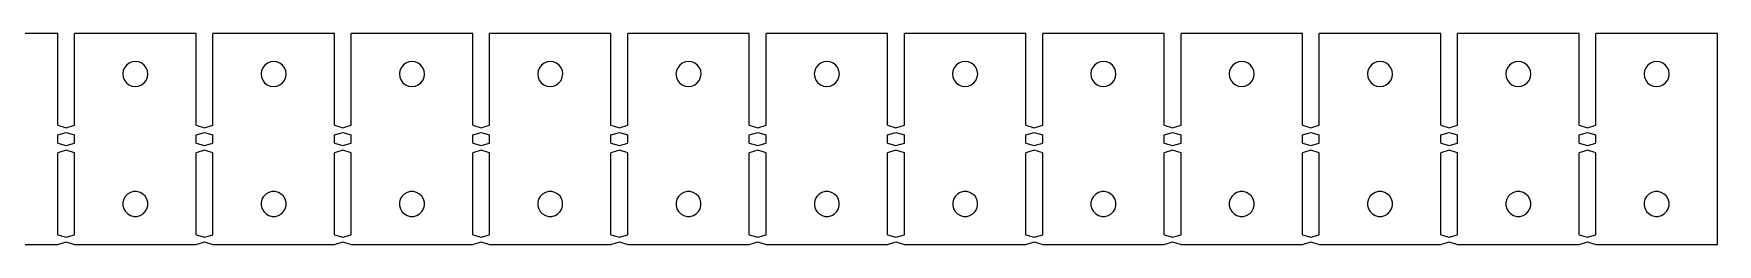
# Model space of a CAD drawing. Extents: x -213 to 212, y 1 to 27.
# Drawn here: x 4.1 to 212, y 1.2 to 27.2 of the extents above; entities that cross this region are included whole.
import ezdxf

# ---------------------------------------------------------------- set-up
doc = ezdxf.new("R2010")
doc.units = 0
doc.header["$MEASUREMENT"] = 0
doc.layers.get('0').update_dxf_attribs({"linetype": 'CONTINUOUS'})

msp = doc.modelspace()

# ---------------------------------------------------------------- linework, layer by layer
for p, q in [((7.04, 27.25), (-7.96, 27.25)), ((7.04, 15.91), (7.04, 27.25)), ((24.12, 27.25), (9.12, 27.25)), ((9.12, 15.91), (9.12, 27.25)), ((24.12, 15.91), (24.12, 27.25)), ((26.2, 15.91), (26.2, 27.25)), ((41.2, 27.25), (26.2, 27.25)), ((41.2, 15.91), (41.2, 27.25)), ((58.28, 27.25), (43.28, 27.25)), ((43.28, 15.91), (43.28, 27.25)), ((58.28, 15.91), (58.28, 27.25)), ((60.36, 15.91), (60.36, 27.25)), ((75.36, 27.25), (60.36, 27.25)), ((75.36, 15.91), (75.36, 27.25)), ((77.44, 15.91), (77.44, 27.25)), ((92.44, 27.25), (77.44, 27.25)), ((92.44, 15.91), (92.44, 27.25)), ((94.52, 15.91), (94.52, 27.25)), ((109.52, 27.25), (94.52, 27.25)), ((109.52, 15.91), (109.52, 27.25)), ((111.6, 15.91), (111.6, 27.25)), ((126.6, 27.25), (111.6, 27.25)), ((126.6, 15.91), (126.6, 27.25)), ((143.68, 27.25), (128.68, 27.25)), ((128.68, 15.91), (128.68, 27.25)), ((143.68, 15.91), (143.68, 27.25)), ((145.76, 15.91), (145.76, 27.25)), ((160.76, 27.25), (145.76, 27.25)), ((160.76, 15.91), (160.76, 27.25)), ((162.84, 15.91), (162.84, 27.25)), ((177.84, 27.25), (162.84, 27.25)), ((177.84, 15.91), (177.84, 27.25)), ((194.92, 27.25), (179.92, 27.25)), ((179.92, 15.91), (179.92, 27.25)), ((194.92, 15.91), (194.92, 27.25)), ((197, 15.91), (197, 27.25)), ((212, 27.25), (197, 27.25)), ((212, 1.17), (212, 27.25)), ((15.28, 23.03), (15.12, 22.66)), ((15.53, 23.35), (15.28, 23.03)), ((15.85, 23.6), (15.53, 23.35)), ((16.23, 23.75), (15.85, 23.6)), ((16.63, 23.8), (16.23, 23.75)), ((17.03, 23.74), (16.63, 23.8)), ((17.4, 23.58), (17.03, 23.74)), ((17.72, 23.34), (17.4, 23.58)), ((17.97, 23.01), (17.72, 23.34)), ((18.12, 22.64), (17.97, 23.01)), ((32.36, 23.03), (32.2, 22.66)), ((32.61, 23.35), (32.36, 23.03)), ((32.93, 23.6), (32.61, 23.35)), ((33.31, 23.75), (32.93, 23.6)), ((33.71, 23.8), (33.31, 23.75)), ((34.11, 23.74), (33.71, 23.8)), ((34.48, 23.58), (34.11, 23.74)), ((34.8, 23.34), (34.48, 23.58)), ((35.05, 23.01), (34.8, 23.34)), ((35.2, 22.64), (35.05, 23.01)), ((49.44, 23.03), (49.28, 22.66)), ((49.69, 23.35), (49.44, 23.03)), ((50.01, 23.6), (49.69, 23.35)), ((50.39, 23.75), (50.01, 23.6)), ((50.79, 23.8), (50.39, 23.75)), ((51.19, 23.74), (50.79, 23.8)), ((51.56, 23.58), (51.19, 23.74)), ((51.88, 23.34), (51.56, 23.58)), ((52.13, 23.01), (51.88, 23.34)), ((52.28, 22.64), (52.13, 23.01)), ((66.52, 23.03), (66.36, 22.66)), ((66.77, 23.35), (66.52, 23.03)), ((67.09, 23.6), (66.77, 23.35)), ((67.47, 23.75), (67.09, 23.6)), ((67.87, 23.8), (67.47, 23.75)), ((68.27, 23.74), (67.87, 23.8)), ((68.64, 23.58), (68.27, 23.74)), ((68.96, 23.34), (68.64, 23.58)), ((69.21, 23.01), (68.96, 23.34)), ((69.36, 22.64), (69.21, 23.01)), ((83.6, 23.03), (83.44, 22.66)), ((83.85, 23.35), (83.6, 23.03)), ((84.17, 23.6), (83.85, 23.35)), ((84.55, 23.75), (84.17, 23.6)), ((84.95, 23.8), (84.55, 23.75)), ((85.35, 23.74), (84.95, 23.8)), ((85.72, 23.58), (85.35, 23.74)), ((86.04, 23.34), (85.72, 23.58)), ((86.29, 23.01), (86.04, 23.34)), ((86.44, 22.64), (86.29, 23.01)), ((100.68, 23.03), (100.52, 22.66)), ((100.93, 23.35), (100.68, 23.03)), ((101.25, 23.6), (100.93, 23.35)), ((101.63, 23.75), (101.25, 23.6)), ((102.03, 23.8), (101.63, 23.75)), ((102.43, 23.74), (102.03, 23.8)), ((102.8, 23.58), (102.43, 23.74)), ((103.12, 23.34), (102.8, 23.58)), ((103.37, 23.01), (103.12, 23.34)), ((103.52, 22.64), (103.37, 23.01)), ((117.76, 23.03), (117.6, 22.66)), ((118.01, 23.35), (117.76, 23.03)), ((118.33, 23.6), (118.01, 23.35)), ((118.71, 23.75), (118.33, 23.6)), ((119.11, 23.8), (118.71, 23.75)), ((119.51, 23.74), (119.11, 23.8)), ((119.88, 23.58), (119.51, 23.74)), ((120.2, 23.34), (119.88, 23.58)), ((120.45, 23.01), (120.2, 23.34)), ((120.6, 22.64), (120.45, 23.01)), ((134.84, 23.03), (134.68, 22.66)), ((135.09, 23.35), (134.84, 23.03)), ((135.41, 23.6), (135.09, 23.35)), ((135.79, 23.75), (135.41, 23.6)), ((136.19, 23.8), (135.79, 23.75)), ((136.59, 23.74), (136.19, 23.8)), ((136.96, 23.58), (136.59, 23.74)), ((137.28, 23.34), (136.96, 23.58)), ((137.53, 23.01), (137.28, 23.34)), ((137.68, 22.64), (137.53, 23.01)), ((151.92, 23.03), (151.76, 22.66)), ((152.17, 23.35), (151.92, 23.03)), ((152.49, 23.6), (152.17, 23.35)), ((152.87, 23.75), (152.49, 23.6)), ((153.27, 23.8), (152.87, 23.75)), ((153.67, 23.74), (153.27, 23.8)), ((154.04, 23.58), (153.67, 23.74)), ((154.36, 23.34), (154.04, 23.58)), ((154.61, 23.01), (154.36, 23.34)), ((154.76, 22.64), (154.61, 23.01)), ((169, 23.03), (168.84, 22.66)), ((169.25, 23.35), (169, 23.03)), ((169.57, 23.6), (169.25, 23.35)), ((169.95, 23.75), (169.57, 23.6)), ((170.35, 23.8), (169.95, 23.75)), ((170.75, 23.74), (170.35, 23.8)), ((171.12, 23.58), (170.75, 23.74)), ((171.44, 23.34), (171.12, 23.58)), ((171.69, 23.01), (171.44, 23.34)), ((171.84, 22.64), (171.69, 23.01)), ((186.08, 23.03), (185.92, 22.66)), ((186.33, 23.35), (186.08, 23.03)), ((186.65, 23.6), (186.33, 23.35)), ((187.03, 23.75), (186.65, 23.6)), ((187.43, 23.8), (187.03, 23.75)), ((187.83, 23.74), (187.43, 23.8)), ((188.2, 23.58), (187.83, 23.74)), ((188.52, 23.34), (188.2, 23.58)), ((188.77, 23.01), (188.52, 23.34)), ((188.92, 22.64), (188.77, 23.01)), ((203.16, 23.03), (203, 22.66)), ((203.41, 23.35), (203.16, 23.03)), ((203.73, 23.6), (203.41, 23.35)), ((204.11, 23.75), (203.73, 23.6)), ((204.51, 23.8), (204.11, 23.75)), ((204.91, 23.74), (204.51, 23.8)), ((205.28, 23.58), (204.91, 23.74)), ((205.6, 23.34), (205.28, 23.58)), ((205.85, 23.01), (205.6, 23.34)), ((206, 22.64), (205.85, 23.01)), ((15.12, 22.66), (15.07, 22.26)), ((15.07, 22.26), (15.12, 21.86)), ((15.12, 21.86), (15.27, 21.48)), ((15.27, 21.48), (15.51, 21.16)), ((15.51, 21.16), (15.83, 20.91)), ((15.83, 20.91), (16.2, 20.75)), ((17.01, 20.75), (17.38, 20.9)), ((17.38, 20.9), (17.7, 21.14)), ((17.7, 21.14), (17.95, 21.46)), ((17.95, 21.46), (18.11, 21.84)), ((18.11, 21.84), (18.17, 22.24)), ((18.17, 22.24), (18.12, 22.64)), ((32.2, 22.66), (32.15, 22.26)), ((32.15, 22.26), (32.2, 21.86)), ((32.2, 21.86), (32.35, 21.48)), ((32.35, 21.48), (32.59, 21.16)), ((32.59, 21.16), (32.91, 20.91)), ((32.91, 20.91), (33.28, 20.75)), ((34.09, 20.75), (34.46, 20.9)), ((34.46, 20.9), (34.78, 21.14)), ((34.78, 21.14), (35.03, 21.46)), ((35.03, 21.46), (35.19, 21.84)), ((35.19, 21.84), (35.25, 22.24)), ((35.25, 22.24), (35.2, 22.64)), ((49.28, 22.66), (49.23, 22.26)), ((49.23, 22.26), (49.28, 21.86)), ((49.28, 21.86), (49.43, 21.48)), ((49.43, 21.48), (49.67, 21.16)), ((49.67, 21.16), (49.99, 20.91)), ((49.99, 20.91), (50.36, 20.75)), ((51.17, 20.75), (51.54, 20.9)), ((51.54, 20.9), (51.86, 21.14)), ((51.86, 21.14), (52.11, 21.46)), ((52.11, 21.46), (52.27, 21.84)), ((52.27, 21.84), (52.33, 22.24)), ((52.33, 22.24), (52.28, 22.64)), ((66.36, 22.66), (66.31, 22.26)), ((66.31, 22.26), (66.36, 21.86)), ((66.36, 21.86), (66.51, 21.48)), ((66.51, 21.48), (66.75, 21.16)), ((66.75, 21.16), (67.07, 20.91)), ((67.07, 20.91), (67.44, 20.75)), ((68.25, 20.75), (68.62, 20.9)), ((68.62, 20.9), (68.94, 21.14)), ((68.94, 21.14), (69.19, 21.46)), ((69.19, 21.46), (69.35, 21.84)), ((69.35, 21.84), (69.41, 22.24)), ((69.41, 22.24), (69.36, 22.64)), ((83.44, 22.66), (83.39, 22.26)), ((83.39, 22.26), (83.44, 21.86)), ((83.44, 21.86), (83.59, 21.48)), ((83.59, 21.48), (83.83, 21.16)), ((83.83, 21.16), (84.15, 20.91)), ((84.15, 20.91), (84.52, 20.75)), ((85.33, 20.75), (85.7, 20.9)), ((85.7, 20.9), (86.02, 21.14)), ((86.02, 21.14), (86.27, 21.46)), ((86.27, 21.46), (86.43, 21.84)), ((86.43, 21.84), (86.49, 22.24)), ((86.49, 22.24), (86.44, 22.64)), ((100.52, 22.66), (100.47, 22.26)), ((100.47, 22.26), (100.52, 21.86)), ((100.52, 21.86), (100.67, 21.48)), ((100.67, 21.48), (100.91, 21.16)), ((100.91, 21.16), (101.23, 20.91)), ((101.23, 20.91), (101.6, 20.75)), ((102.41, 20.75), (102.78, 20.9)), ((102.78, 20.9), (103.1, 21.14)), ((103.1, 21.14), (103.35, 21.46)), ((103.35, 21.46), (103.51, 21.84)), ((103.51, 21.84), (103.57, 22.24)), ((103.57, 22.24), (103.52, 22.64)), ((117.6, 22.66), (117.55, 22.26)), ((117.55, 22.26), (117.6, 21.86)), ((117.6, 21.86), (117.75, 21.48)), ((117.75, 21.48), (117.99, 21.16)), ((117.99, 21.16), (118.31, 20.91)), ((118.31, 20.91), (118.68, 20.75)), ((119.49, 20.75), (119.86, 20.9)), ((119.86, 20.9), (120.18, 21.14)), ((120.18, 21.14), (120.43, 21.46)), ((120.43, 21.46), (120.59, 21.84)), ((120.59, 21.84), (120.65, 22.24)), ((120.65, 22.24), (120.6, 22.64)), ((134.68, 22.66), (134.63, 22.26)), ((134.63, 22.26), (134.68, 21.86)), ((134.68, 21.86), (134.83, 21.48)), ((134.83, 21.48), (135.07, 21.16)), ((135.07, 21.16), (135.39, 20.91)), ((135.39, 20.91), (135.76, 20.75)), ((136.57, 20.75), (136.94, 20.9)), ((136.94, 20.9), (137.26, 21.14)), ((137.26, 21.14), (137.51, 21.46)), ((137.51, 21.46), (137.67, 21.84)), ((137.67, 21.84), (137.73, 22.24)), ((137.73, 22.24), (137.68, 22.64)), ((151.76, 22.66), (151.71, 22.26)), ((151.71, 22.26), (151.76, 21.86)), ((151.76, 21.86), (151.91, 21.48)), ((151.91, 21.48), (152.15, 21.16)), ((152.15, 21.16), (152.47, 20.91)), ((152.47, 20.91), (152.84, 20.75)), ((153.65, 20.75), (154.02, 20.9)), ((154.02, 20.9), (154.34, 21.14)), ((154.34, 21.14), (154.59, 21.46)), ((154.59, 21.46), (154.75, 21.84)), ((154.75, 21.84), (154.81, 22.24)), ((154.81, 22.24), (154.76, 22.64)), ((168.84, 22.66), (168.79, 22.26)), ((168.79, 22.26), (168.84, 21.86)), ((168.84, 21.86), (168.99, 21.48)), ((168.99, 21.48), (169.23, 21.16)), ((169.23, 21.16), (169.55, 20.91)), ((169.55, 20.91), (169.92, 20.75)), ((170.73, 20.75), (171.1, 20.9)), ((171.1, 20.9), (171.42, 21.14)), ((171.42, 21.14), (171.67, 21.46)), ((171.67, 21.46), (171.83, 21.84)), ((171.83, 21.84), (171.89, 22.24)), ((171.89, 22.24), (171.84, 22.64)), ((185.92, 22.66), (185.87, 22.26)), ((185.87, 22.26), (185.92, 21.86)), ((185.92, 21.86), (186.07, 21.48)), ((186.07, 21.48), (186.31, 21.16)), ((186.31, 21.16), (186.63, 20.91)), ((186.63, 20.91), (187, 20.75)), ((187.81, 20.75), (188.18, 20.9)), ((188.18, 20.9), (188.5, 21.14)), ((188.5, 21.14), (188.75, 21.46)), ((188.75, 21.46), (188.91, 21.84)), ((188.91, 21.84), (188.97, 22.24)), ((188.97, 22.24), (188.92, 22.64)), ((203, 22.66), (202.95, 22.26)), ((202.95, 22.26), (203, 21.86)), ((203, 21.86), (203.15, 21.48)), ((203.15, 21.48), (203.39, 21.16)), ((203.39, 21.16), (203.71, 20.91)), ((203.71, 20.91), (204.08, 20.75)), ((204.89, 20.75), (205.26, 20.9)), ((205.26, 20.9), (205.58, 21.14)), ((205.58, 21.14), (205.83, 21.46)), ((205.83, 21.46), (205.99, 21.84)), ((205.99, 21.84), (206.05, 22.24)), ((206.05, 22.24), (206, 22.64)), ((16.2, 20.75), (16.6, 20.7)), ((16.6, 20.7), (17.01, 20.75)), ((33.28, 20.75), (33.68, 20.7)), ((33.68, 20.7), (34.09, 20.75)), ((50.36, 20.75), (50.76, 20.7)), ((50.76, 20.7), (51.17, 20.75)), ((67.44, 20.75), (67.84, 20.7)), ((67.84, 20.7), (68.25, 20.75)), ((84.52, 20.75), (84.92, 20.7)), ((84.92, 20.7), (85.33, 20.75)), ((101.6, 20.75), (102, 20.7)), ((102, 20.7), (102.41, 20.75)), ((118.68, 20.75), (119.08, 20.7)), ((119.08, 20.7), (119.49, 20.75)), ((135.76, 20.75), (136.16, 20.7)), ((136.16, 20.7), (136.57, 20.75)), ((152.84, 20.75), (153.24, 20.7)), ((153.24, 20.7), (153.65, 20.75)), ((169.92, 20.75), (170.32, 20.7)), ((170.32, 20.7), (170.73, 20.75)), ((187, 20.75), (187.4, 20.7)), ((187.4, 20.7), (187.81, 20.75)), ((204.08, 20.75), (204.48, 20.7)), ((204.48, 20.7), (204.89, 20.75)), ((7.04, 15.91), (8.08, 15.61)), ((7.04, 14.71), (8.08, 15.01)), ((7.04, 13.71), (7.04, 14.71)), ((8.08, 15.61), (9.12, 15.91)), ((8.08, 15.01), (9.12, 14.71)), ((9.12, 13.71), (9.12, 14.71)), ((24.12, 15.91), (25.16, 15.61)), ((24.12, 14.71), (25.16, 15.01)), ((24.12, 13.71), (24.12, 14.71)), ((25.16, 15.61), (26.2, 15.91)), ((25.16, 15.01), (26.2, 14.71)), ((26.2, 13.71), (26.2, 14.71)), ((41.2, 15.91), (42.24, 15.61)), ((41.2, 14.71), (42.24, 15.01)), ((41.2, 13.71), (41.2, 14.71)), ((42.24, 15.61), (43.28, 15.91)), ((42.24, 15.01), (43.28, 14.71)), ((43.28, 13.71), (43.28, 14.71)), ((58.28, 15.91), (59.32, 15.61)), ((58.28, 14.71), (59.32, 15.01)), ((58.28, 13.71), (58.28, 14.71)), ((59.32, 15.61), (60.36, 15.91)), ((59.32, 15.01), (60.36, 14.71)), ((60.36, 13.71), (60.36, 14.71)), ((75.36, 15.91), (76.4, 15.61)), ((75.36, 14.71), (76.4, 15.01)), ((75.36, 13.71), (75.36, 14.71)), ((76.4, 15.61), (77.44, 15.91)), ((76.4, 15.01), (77.44, 14.71)), ((77.44, 13.71), (77.44, 14.71)), ((92.44, 15.91), (93.48, 15.61)), ((92.44, 14.71), (93.48, 15.01)), ((92.44, 13.71), (92.44, 14.71)), ((93.48, 15.61), (94.52, 15.91)), ((93.48, 15.01), (94.52, 14.71)), ((94.52, 13.71), (94.52, 14.71)), ((109.52, 15.91), (110.56, 15.61)), ((109.52, 14.71), (110.56, 15.01)), ((109.52, 13.71), (109.52, 14.71)), ((110.56, 15.61), (111.6, 15.91)), ((110.56, 15.01), (111.6, 14.71)), ((111.6, 13.71), (111.6, 14.71)), ((126.6, 15.91), (127.64, 15.61)), ((126.6, 14.71), (127.64, 15.01)), ((126.6, 13.71), (126.6, 14.71)), ((127.64, 15.61), (128.68, 15.91)), ((127.64, 15.01), (128.68, 14.71)), ((128.68, 13.71), (128.68, 14.71)), ((143.68, 15.91), (144.72, 15.61)), ((143.68, 14.71), (144.72, 15.01)), ((143.68, 13.71), (143.68, 14.71)), ((144.72, 15.61), (145.76, 15.91)), ((144.72, 15.01), (145.76, 14.71)), ((145.76, 13.71), (145.76, 14.71)), ((160.76, 15.91), (161.8, 15.61)), ((160.76, 14.71), (161.8, 15.01)), ((160.76, 13.71), (160.76, 14.71)), ((161.8, 15.61), (162.84, 15.91)), ((161.8, 15.01), (162.84, 14.71)), ((162.84, 13.71), (162.84, 14.71)), ((177.84, 15.91), (178.88, 15.61)), ((177.84, 14.71), (178.88, 15.01)), ((177.84, 13.71), (177.84, 14.71)), ((178.88, 15.61), (179.92, 15.91)), ((178.88, 15.01), (179.92, 14.71)), ((179.92, 13.71), (179.92, 14.71)), ((194.92, 15.91), (195.96, 15.61)), ((194.92, 14.71), (195.96, 15.01)), ((194.92, 13.71), (194.92, 14.71)), ((195.96, 15.61), (197, 15.91)), ((195.96, 15.01), (197, 14.71)), ((197, 13.71), (197, 14.71)), ((7.04, 13.71), (8.08, 13.41)), ((8.08, 12.81), (7.04, 12.51)), ((7.04, 2.37), (7.04, 12.51)), ((8.08, 13.41), (9.12, 13.71)), ((9.12, 12.51), (8.08, 12.81)), ((9.12, 2.37), (9.12, 12.51)), ((24.12, 13.71), (25.16, 13.41)), ((25.16, 12.81), (24.12, 12.51)), ((24.12, 2.37), (24.12, 12.51)), ((25.16, 13.41), (26.2, 13.71)), ((26.2, 12.51), (25.16, 12.81)), ((26.2, 2.37), (26.2, 12.51)), ((41.2, 13.71), (42.24, 13.41)), ((42.24, 12.81), (41.2, 12.51)), ((41.2, 2.37), (41.2, 12.51)), ((42.24, 13.41), (43.28, 13.71)), ((43.28, 12.51), (42.24, 12.81)), ((43.28, 2.37), (43.28, 12.51)), ((58.28, 13.71), (59.32, 13.41)), ((59.32, 12.81), (58.28, 12.51)), ((58.28, 2.37), (58.28, 12.51)), ((59.32, 13.41), (60.36, 13.71)), ((60.36, 12.51), (59.32, 12.81)), ((60.36, 2.37), (60.36, 12.51)), ((75.36, 13.71), (76.4, 13.41)), ((76.4, 12.81), (75.36, 12.51)), ((75.36, 2.37), (75.36, 12.51)), ((76.4, 13.41), (77.44, 13.71)), ((77.44, 12.51), (76.4, 12.81)), ((77.44, 2.37), (77.44, 12.51)), ((92.44, 13.71), (93.48, 13.41)), ((93.48, 12.81), (92.44, 12.51)), ((92.44, 2.37), (92.44, 12.51)), ((93.48, 13.41), (94.52, 13.71)), ((94.52, 12.51), (93.48, 12.81)), ((94.52, 2.37), (94.52, 12.51)), ((109.52, 13.71), (110.56, 13.41)), ((110.56, 12.81), (109.52, 12.51)), ((109.52, 2.37), (109.52, 12.51)), ((110.56, 13.41), (111.6, 13.71)), ((111.6, 12.51), (110.56, 12.81)), ((111.6, 2.37), (111.6, 12.51)), ((126.6, 13.71), (127.64, 13.41)), ((127.64, 12.81), (126.6, 12.51)), ((126.6, 2.37), (126.6, 12.51)), ((127.64, 13.41), (128.68, 13.71)), ((128.68, 12.51), (127.64, 12.81)), ((128.68, 2.37), (128.68, 12.51)), ((143.68, 13.71), (144.72, 13.41)), ((144.72, 12.81), (143.68, 12.51)), ((143.68, 2.37), (143.68, 12.51)), ((144.72, 13.41), (145.76, 13.71)), ((145.76, 12.51), (144.72, 12.81)), ((145.76, 2.37), (145.76, 12.51)), ((160.76, 13.71), (161.8, 13.41)), ((161.8, 12.81), (160.76, 12.51)), ((160.76, 2.37), (160.76, 12.51)), ((161.8, 13.41), (162.84, 13.71)), ((162.84, 12.51), (161.8, 12.81)), ((162.84, 2.37), (162.84, 12.51)), ((177.84, 13.71), (178.88, 13.41)), ((178.88, 12.81), (177.84, 12.51)), ((177.84, 2.37), (177.84, 12.51)), ((178.88, 13.41), (179.92, 13.71)), ((179.92, 12.51), (178.88, 12.81)), ((179.92, 2.37), (179.92, 12.51)), ((194.92, 13.71), (195.96, 13.41)), ((195.96, 12.81), (194.92, 12.51)), ((194.92, 2.37), (194.92, 12.51)), ((195.96, 13.41), (197, 13.71)), ((197, 12.51), (195.96, 12.81)), ((197, 2.37), (197, 12.51)), ((15.18, 6.75), (15.08, 6.36)), ((15.08, 6.36), (15.08, 5.96)), ((15.38, 7.11), (15.18, 6.75)), ((15.67, 7.39), (15.38, 7.11)), ((16.02, 7.6), (15.67, 7.39)), ((16.41, 7.7), (16.02, 7.6)), ((16.81, 7.71), (16.41, 7.7)), ((17.2, 7.6), (16.81, 7.71)), ((17.55, 7.4), (17.2, 7.6)), ((17.84, 7.12), (17.55, 7.4)), ((18.05, 6.77), (17.84, 7.12)), ((18.15, 6.38), (18.05, 6.77)), ((18.15, 5.97), (18.15, 6.38)), ((32.26, 6.75), (32.16, 6.36)), ((32.16, 6.36), (32.16, 5.96)), ((32.46, 7.11), (32.26, 6.75)), ((32.75, 7.39), (32.46, 7.11)), ((33.1, 7.6), (32.75, 7.39)), ((33.49, 7.7), (33.1, 7.6)), ((33.89, 7.71), (33.49, 7.7)), ((34.28, 7.6), (33.89, 7.71)), ((34.63, 7.4), (34.28, 7.6)), ((34.92, 7.12), (34.63, 7.4)), ((35.13, 6.77), (34.92, 7.12)), ((35.23, 6.38), (35.13, 6.77)), ((35.23, 5.97), (35.23, 6.38)), ((49.34, 6.75), (49.24, 6.36)), ((49.24, 6.36), (49.24, 5.96)), ((49.54, 7.11), (49.34, 6.75)), ((49.83, 7.39), (49.54, 7.11)), ((50.18, 7.6), (49.83, 7.39)), ((50.57, 7.7), (50.18, 7.6)), ((50.97, 7.71), (50.57, 7.7)), ((51.36, 7.6), (50.97, 7.71)), ((51.71, 7.4), (51.36, 7.6)), ((52, 7.12), (51.71, 7.4)), ((52.21, 6.77), (52, 7.12)), ((52.31, 6.38), (52.21, 6.77)), ((52.31, 5.97), (52.31, 6.38)), ((66.42, 6.75), (66.32, 6.36)), ((66.32, 6.36), (66.32, 5.96)), ((66.62, 7.11), (66.42, 6.75)), ((66.91, 7.39), (66.62, 7.11)), ((67.26, 7.6), (66.91, 7.39)), ((67.65, 7.7), (67.26, 7.6)), ((68.05, 7.71), (67.65, 7.7)), ((68.44, 7.6), (68.05, 7.71)), ((68.79, 7.4), (68.44, 7.6)), ((69.08, 7.12), (68.79, 7.4)), ((69.29, 6.77), (69.08, 7.12)), ((69.39, 6.38), (69.29, 6.77)), ((69.39, 5.97), (69.39, 6.38)), ((83.5, 6.75), (83.4, 6.36)), ((83.4, 6.36), (83.4, 5.96)), ((83.7, 7.11), (83.5, 6.75)), ((83.99, 7.39), (83.7, 7.11)), ((84.34, 7.6), (83.99, 7.39)), ((84.73, 7.7), (84.34, 7.6)), ((85.13, 7.71), (84.73, 7.7)), ((85.52, 7.6), (85.13, 7.71)), ((85.87, 7.4), (85.52, 7.6)), ((86.16, 7.12), (85.87, 7.4)), ((86.37, 6.77), (86.16, 7.12)), ((86.47, 6.38), (86.37, 6.77)), ((86.47, 5.97), (86.47, 6.38)), ((100.58, 6.75), (100.48, 6.36)), ((100.48, 6.36), (100.48, 5.96)), ((100.78, 7.11), (100.58, 6.75)), ((101.07, 7.39), (100.78, 7.11)), ((101.42, 7.6), (101.07, 7.39)), ((101.81, 7.7), (101.42, 7.6)), ((102.21, 7.71), (101.81, 7.7)), ((102.6, 7.6), (102.21, 7.71)), ((102.95, 7.4), (102.6, 7.6)), ((103.24, 7.12), (102.95, 7.4)), ((103.45, 6.77), (103.24, 7.12)), ((103.55, 6.38), (103.45, 6.77)), ((103.55, 5.97), (103.55, 6.38)), ((117.66, 6.75), (117.56, 6.36)), ((117.56, 6.36), (117.56, 5.96)), ((117.86, 7.11), (117.66, 6.75)), ((118.15, 7.39), (117.86, 7.11)), ((118.5, 7.6), (118.15, 7.39)), ((118.89, 7.7), (118.5, 7.6)), ((119.29, 7.71), (118.89, 7.7)), ((119.68, 7.6), (119.29, 7.71)), ((120.03, 7.4), (119.68, 7.6)), ((120.32, 7.12), (120.03, 7.4)), ((120.53, 6.77), (120.32, 7.12)), ((120.63, 6.38), (120.53, 6.77)), ((120.63, 5.97), (120.63, 6.38)), ((134.74, 6.75), (134.64, 6.36)), ((134.64, 6.36), (134.64, 5.96)), ((134.94, 7.11), (134.74, 6.75)), ((135.23, 7.39), (134.94, 7.11)), ((135.58, 7.6), (135.23, 7.39)), ((135.97, 7.7), (135.58, 7.6)), ((136.37, 7.71), (135.97, 7.7)), ((136.76, 7.6), (136.37, 7.71)), ((137.11, 7.4), (136.76, 7.6)), ((137.4, 7.12), (137.11, 7.4)), ((137.61, 6.77), (137.4, 7.12)), ((137.71, 6.38), (137.61, 6.77)), ((137.71, 5.97), (137.71, 6.38)), ((151.82, 6.75), (151.72, 6.36)), ((151.72, 6.36), (151.72, 5.96)), ((152.02, 7.11), (151.82, 6.75)), ((152.31, 7.39), (152.02, 7.11)), ((152.66, 7.6), (152.31, 7.39)), ((153.05, 7.7), (152.66, 7.6)), ((153.45, 7.71), (153.05, 7.7)), ((153.84, 7.6), (153.45, 7.71)), ((154.19, 7.4), (153.84, 7.6)), ((154.48, 7.12), (154.19, 7.4)), ((154.69, 6.77), (154.48, 7.12)), ((154.79, 6.38), (154.69, 6.77)), ((154.79, 5.97), (154.79, 6.38)), ((168.9, 6.75), (168.8, 6.36)), ((168.8, 6.36), (168.8, 5.96)), ((169.1, 7.11), (168.9, 6.75)), ((169.39, 7.39), (169.1, 7.11)), ((169.74, 7.6), (169.39, 7.39)), ((170.13, 7.7), (169.74, 7.6)), ((170.53, 7.71), (170.13, 7.7)), ((170.92, 7.6), (170.53, 7.71)), ((171.27, 7.4), (170.92, 7.6)), ((171.56, 7.12), (171.27, 7.4)), ((171.77, 6.77), (171.56, 7.12)), ((171.87, 6.38), (171.77, 6.77)), ((171.87, 5.97), (171.87, 6.38)), ((185.98, 6.75), (185.88, 6.36)), ((185.88, 6.36), (185.88, 5.96)), ((186.18, 7.11), (185.98, 6.75)), ((186.47, 7.39), (186.18, 7.11)), ((186.82, 7.6), (186.47, 7.39)), ((187.21, 7.7), (186.82, 7.6)), ((187.61, 7.71), (187.21, 7.7)), ((188, 7.6), (187.61, 7.71)), ((188.35, 7.4), (188, 7.6)), ((188.64, 7.12), (188.35, 7.4)), ((188.85, 6.77), (188.64, 7.12)), ((188.95, 6.38), (188.85, 6.77)), ((188.95, 5.97), (188.95, 6.38)), ((203.06, 6.75), (202.96, 6.36)), ((202.96, 6.36), (202.96, 5.96)), ((203.26, 7.11), (203.06, 6.75)), ((203.55, 7.39), (203.26, 7.11)), ((203.9, 7.6), (203.55, 7.39)), ((204.29, 7.7), (203.9, 7.6)), ((204.69, 7.71), (204.29, 7.7)), ((205.08, 7.6), (204.69, 7.71)), ((205.43, 7.4), (205.08, 7.6)), ((205.72, 7.12), (205.43, 7.4)), ((205.93, 6.77), (205.72, 7.12)), ((206.03, 6.38), (205.93, 6.77)), ((206.03, 5.97), (206.03, 6.38)), ((15.08, 5.96), (15.19, 5.57)), ((15.19, 5.57), (15.39, 5.22)), ((15.39, 5.22), (15.68, 4.93)), ((15.68, 4.93), (16.03, 4.73)), ((16.03, 4.73), (16.42, 4.63)), ((16.42, 4.63), (16.83, 4.63)), ((16.83, 4.63), (17.22, 4.74)), ((17.22, 4.74), (17.57, 4.94)), ((17.57, 4.94), (17.85, 5.23)), ((17.85, 5.23), (18.05, 5.58)), ((18.05, 5.58), (18.15, 5.97)), ((32.16, 5.96), (32.27, 5.57)), ((32.27, 5.57), (32.47, 5.22)), ((32.47, 5.22), (32.76, 4.93)), ((32.76, 4.93), (33.11, 4.73)), ((33.11, 4.73), (33.5, 4.63)), ((33.5, 4.63), (33.91, 4.63)), ((33.91, 4.63), (34.3, 4.74)), ((34.3, 4.74), (34.65, 4.94)), ((34.65, 4.94), (34.93, 5.23)), ((34.93, 5.23), (35.13, 5.58)), ((35.13, 5.58), (35.23, 5.97)), ((49.24, 5.96), (49.35, 5.57)), ((49.35, 5.57), (49.55, 5.22)), ((49.55, 5.22), (49.84, 4.93)), ((49.84, 4.93), (50.19, 4.73)), ((50.19, 4.73), (50.58, 4.63)), ((50.58, 4.63), (50.99, 4.63)), ((50.99, 4.63), (51.38, 4.74)), ((51.38, 4.74), (51.73, 4.94)), ((51.73, 4.94), (52.01, 5.23)), ((52.01, 5.23), (52.21, 5.58)), ((52.21, 5.58), (52.31, 5.97)), ((66.32, 5.96), (66.43, 5.57)), ((66.43, 5.57), (66.63, 5.22)), ((66.63, 5.22), (66.92, 4.93)), ((66.92, 4.93), (67.27, 4.73)), ((67.27, 4.73), (67.66, 4.63)), ((67.66, 4.63), (68.07, 4.63)), ((68.07, 4.63), (68.46, 4.74)), ((68.46, 4.74), (68.81, 4.94)), ((68.81, 4.94), (69.09, 5.23)), ((69.09, 5.23), (69.29, 5.58)), ((69.29, 5.58), (69.39, 5.97)), ((83.4, 5.96), (83.51, 5.57)), ((83.51, 5.57), (83.71, 5.22)), ((83.71, 5.22), (84, 4.93)), ((84, 4.93), (84.35, 4.73)), ((84.35, 4.73), (84.74, 4.63)), ((84.74, 4.63), (85.15, 4.63)), ((85.15, 4.63), (85.54, 4.74)), ((85.54, 4.74), (85.89, 4.94)), ((85.89, 4.94), (86.17, 5.23)), ((86.17, 5.23), (86.37, 5.58)), ((86.37, 5.58), (86.47, 5.97)), ((100.48, 5.96), (100.59, 5.57)), ((100.59, 5.57), (100.79, 5.22)), ((100.79, 5.22), (101.08, 4.93)), ((101.08, 4.93), (101.43, 4.73)), ((101.43, 4.73), (101.82, 4.63)), ((101.82, 4.63), (102.23, 4.63)), ((102.23, 4.63), (102.62, 4.74)), ((102.62, 4.74), (102.97, 4.94)), ((102.97, 4.94), (103.25, 5.23)), ((103.25, 5.23), (103.45, 5.58)), ((103.45, 5.58), (103.55, 5.97)), ((117.56, 5.96), (117.67, 5.57)), ((117.67, 5.57), (117.87, 5.22)), ((117.87, 5.22), (118.16, 4.93)), ((118.16, 4.93), (118.51, 4.73)), ((118.51, 4.73), (118.9, 4.63)), ((118.9, 4.63), (119.31, 4.63)), ((119.31, 4.63), (119.7, 4.74)), ((119.7, 4.74), (120.05, 4.94)), ((120.05, 4.94), (120.33, 5.23)), ((120.33, 5.23), (120.53, 5.58)), ((120.53, 5.58), (120.63, 5.97)), ((134.64, 5.96), (134.75, 5.57)), ((134.75, 5.57), (134.95, 5.22)), ((134.95, 5.22), (135.24, 4.93)), ((135.24, 4.93), (135.59, 4.73)), ((135.59, 4.73), (135.98, 4.63)), ((135.98, 4.63), (136.39, 4.63)), ((136.39, 4.63), (136.78, 4.74)), ((136.78, 4.74), (137.13, 4.94)), ((137.13, 4.94), (137.41, 5.23)), ((137.41, 5.23), (137.61, 5.58)), ((137.61, 5.58), (137.71, 5.97)), ((151.72, 5.96), (151.83, 5.57)), ((151.83, 5.57), (152.03, 5.22)), ((152.03, 5.22), (152.32, 4.93)), ((152.32, 4.93), (152.67, 4.73)), ((152.67, 4.73), (153.06, 4.63)), ((153.06, 4.63), (153.47, 4.63)), ((153.47, 4.63), (153.86, 4.74)), ((153.86, 4.74), (154.21, 4.94)), ((154.21, 4.94), (154.49, 5.23)), ((154.49, 5.23), (154.69, 5.58)), ((154.69, 5.58), (154.79, 5.97)), ((168.8, 5.96), (168.91, 5.57)), ((168.91, 5.57), (169.11, 5.22)), ((169.11, 5.22), (169.4, 4.93)), ((169.4, 4.93), (169.75, 4.73)), ((169.75, 4.73), (170.14, 4.63)), ((170.14, 4.63), (170.55, 4.63)), ((170.55, 4.63), (170.94, 4.74)), ((170.94, 4.74), (171.29, 4.94)), ((171.29, 4.94), (171.57, 5.23)), ((171.57, 5.23), (171.77, 5.58)), ((171.77, 5.58), (171.87, 5.97)), ((185.88, 5.96), (185.99, 5.57)), ((185.99, 5.57), (186.19, 5.22)), ((186.19, 5.22), (186.48, 4.93)), ((186.48, 4.93), (186.83, 4.73)), ((186.83, 4.73), (187.22, 4.63)), ((187.22, 4.63), (187.63, 4.63)), ((187.63, 4.63), (188.02, 4.74)), ((188.02, 4.74), (188.37, 4.94)), ((188.37, 4.94), (188.65, 5.23)), ((188.65, 5.23), (188.85, 5.58)), ((188.85, 5.58), (188.95, 5.97)), ((202.96, 5.96), (203.07, 5.57)), ((203.07, 5.57), (203.27, 5.22)), ((203.27, 5.22), (203.56, 4.93)), ((203.56, 4.93), (203.91, 4.73)), ((203.91, 4.73), (204.3, 4.63)), ((204.3, 4.63), (204.71, 4.63)), ((204.71, 4.63), (205.1, 4.74)), ((205.1, 4.74), (205.45, 4.94)), ((205.45, 4.94), (205.73, 5.23)), ((205.73, 5.23), (205.93, 5.58)), ((205.93, 5.58), (206.03, 5.97)), ((7.04, 2.37), (8.08, 2.07)), ((8.08, 2.07), (9.12, 2.37)), ((24.12, 2.37), (25.16, 2.07)), ((25.16, 2.07), (26.2, 2.37)), ((41.2, 2.37), (42.24, 2.07)), ((42.24, 2.07), (43.28, 2.37)), ((58.28, 2.37), (59.32, 2.07)), ((59.32, 2.07), (60.36, 2.37)), ((75.36, 2.37), (76.4, 2.07)), ((76.4, 2.07), (77.44, 2.37)), ((92.44, 2.37), (93.48, 2.07)), ((93.48, 2.07), (94.52, 2.37)), ((109.52, 2.37), (110.56, 2.07)), ((110.56, 2.07), (111.6, 2.37)), ((126.6, 2.37), (127.64, 2.07)), ((127.64, 2.07), (128.68, 2.37)), ((143.68, 2.37), (144.72, 2.07)), ((144.72, 2.07), (145.76, 2.37)), ((160.76, 2.37), (161.8, 2.07)), ((161.8, 2.07), (162.84, 2.37)), ((177.84, 2.37), (178.88, 2.07)), ((178.88, 2.07), (179.92, 2.37)), ((194.92, 2.37), (195.96, 2.07)), ((195.96, 2.07), (197, 2.37)), ((-7.96, 1.17), (7.04, 1.17)), ((7.04, 1.17), (8.08, 1.47)), ((8.08, 1.47), (9.12, 1.17)), ((9.12, 1.17), (24.12, 1.17)), ((24.12, 1.17), (25.16, 1.47)), ((25.16, 1.47), (26.2, 1.17)), ((26.2, 1.17), (41.2, 1.17)), ((41.2, 1.17), (42.24, 1.47)), ((42.24, 1.47), (43.28, 1.17)), ((43.28, 1.17), (58.28, 1.17)), ((58.28, 1.17), (59.32, 1.47)), ((59.32, 1.47), (60.36, 1.17)), ((60.36, 1.17), (75.36, 1.17)), ((75.36, 1.17), (76.4, 1.47)), ((76.4, 1.47), (77.44, 1.17)), ((77.44, 1.17), (92.44, 1.17)), ((92.44, 1.17), (93.48, 1.47)), ((93.48, 1.47), (94.52, 1.17)), ((94.52, 1.17), (109.52, 1.17)), ((109.52, 1.17), (110.56, 1.47)), ((110.56, 1.47), (111.6, 1.17)), ((111.6, 1.17), (126.6, 1.17)), ((126.6, 1.17), (127.64, 1.47)), ((127.64, 1.47), (128.68, 1.17)), ((128.68, 1.17), (143.68, 1.17)), ((143.68, 1.17), (144.72, 1.47)), ((144.72, 1.47), (145.76, 1.17)), ((145.76, 1.17), (160.76, 1.17)), ((160.76, 1.17), (161.8, 1.47)), ((161.8, 1.47), (162.84, 1.17)), ((162.84, 1.17), (177.84, 1.17)), ((177.84, 1.17), (178.88, 1.47)), ((178.88, 1.47), (179.92, 1.17)), ((179.92, 1.17), (194.92, 1.17)), ((194.92, 1.17), (195.96, 1.47)), ((195.96, 1.47), (197, 1.17)), ((197, 1.17), (212, 1.17))]:
    msp.add_line(p, q)

doc.saveas('drawing.dxf')
